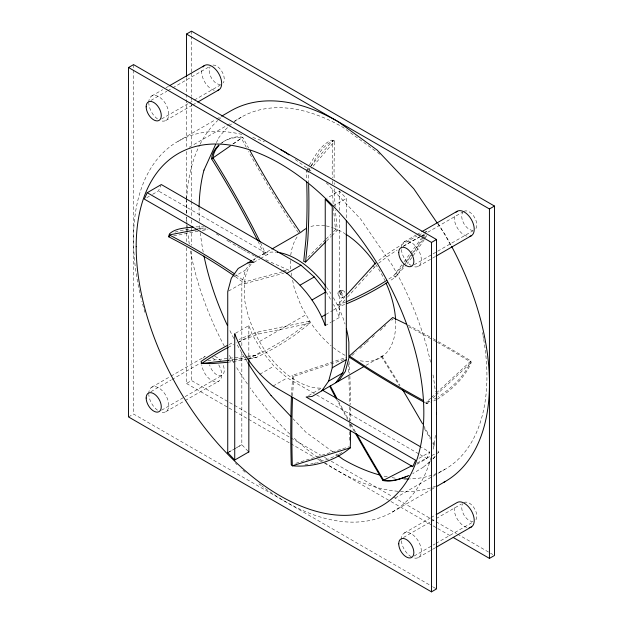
<?xml version="1.0" encoding="UTF-8"?>
<svg xmlns="http://www.w3.org/2000/svg" width="623" height="623" viewBox="0 0 623 623"><rect width="100%" height="100%" fill="white"/><g stroke="black" fill="none" stroke-linecap="round" stroke-linejoin="round"><path stroke-width="0.47" stroke-dasharray="3.12 2.34" d="M241.833 352.384L241.833 444.666L248.834 452.057M241.833 345.586L241.833 283.418L245.4 270.133L249.636 264.105M346.333 217.832L346.333 198.402L339.34 191.012L326.896 198.192M291.471 395.636L292.709 375.248L346.801 357.22M292.576 395.784L293.783 376.323L292.709 375.248M235.471 276.667L244.839 283.667L245.228 281.744L282.157 271.846M152.619 194.306L158.421 190.957L160.96 185.35M216.407 142.714L218.369 138.376M416.896 464.26L426.848 458.52L429.745 452.111L421.319 447.244M306.625 170.546L308.058 167.509M309.203 169.651L309.919 168.124M309.335 165.134C315.16 155.843 321.032 144.357 331.716 140.113L334.808 141.032A774.132 547.391 45 0 0 334.146 181.013M311.196 165.749C317.021 156.459 322.893 144.98 333.578 140.728L334.808 141.032L311.936 167.517M423.749 236.654L425.026 234.388M425.182 238.227L426.88 235.206M423.313 237.363L412.691 252.993M424.302 239.653L412.434 256.816M251.1 264.183C243.655 273.575 244.115 286.51 244.372 297.88C246.887 316.562 254.285 334.13 264.541 349.853A74.526 43.034 60 0 0 321.577 388.098M253.748 260.414L254.807 258.911M437.486 453.567L438.537 452.08A804.192 278.536 60 0 0 437.619 450.421M401.835 264.814L393.775 275.732A774.132 431.716 41.8 0 1 388.23 279.447M404.14 261.691L409.895 253.888M410.471 253.102L421.413 238.282M421.989 237.495L424.294 234.38M424.87 233.594L426.599 231.258L428.024 232.831M403.844 265.6L395.2 277.305A774.132 431.716 41.8 0 1 389.655 281.02M404.42 264.822L422.846 239.847M423.422 239.068L426.303 235.167M411.001 255.251L402.489 266.044L393.775 275.732L395.2 277.305L406.173 264.853M411.865 257.572L407.294 263.467M306.898 170.577L332.947 140.409A774.132 547.391 45 0 0 332.246 177.812M308.595 183.606A804.192 568.651 45 0 0 308.12 171.932L311.305 168.249M344.667 304.507L339.13 306.415L337.697 304.842L344.737 296.984M339.13 306.415L344.885 299.99M347.447 297.132L376.409 265.18M432.954 458.723L435.267 456.168M433.024 458.987L435.905 455.802M307.778 257.346L325.346 239.777M326.024 239.1L330.751 234.365M333.453 231.663L335.478 229.638L333.328 207.163M326.53 241.07L331.257 236.343M331.934 235.665L337.339 230.261L335.338 210.286M430.649 398.245L426.412 402.162L426.802 403.634L430.361 402.598M431.357 397.591L435.602 393.666M436.302 393.012L470.941 360.966A804.192 328.313 48.4 0 0 438.46 341.716M426.802 403.634L430.337 400.363M433.164 397.747L435.282 395.784M435.991 395.13L471.331 362.43L470.941 360.966C464.61 376.167 451.815 387.825 438.39 396.859M427.612 463.808L430.4 461.269M430.353 461.534L422.83 467.484M249.621 358.926L256.653 357.298A774.132 431.716 78.2 0 0 296.836 333.671L309.896 323.298L309.257 321.273L296.19 331.654A774.132 431.716 78.2 0 1 256.006 355.266L248.118 357.08M351.902 355.523L356.239 351.676M359.853 348.467L365.639 343.335M366.363 342.697L368.528 340.773M372.149 337.565L375.762 334.364M380.1 330.517L385.886 325.385M391.672 320.253L393.113 318.976M378.589 263.28L386.431 257.283A804.192 448.482 41.8 0 1 397.17 250.002M220.262 144.232L223.112 141.966M378.644 260.453L384.998 255.71A804.192 448.482 41.8 0 1 417.036 236.047M232.737 144.092L242.76 137.262A804.192 618.429 60 0 0 248.616 148.142M233.384 143.812L242.76 137.262C236.6 135.954 230.152 137.699 224.825 140.868C229.856 138.283 235.712 136.881 241.335 138.088A804.192 618.429 60 0 0 246.272 147.293M423.476 467.11L412.761 473.605M221.679 142.792L226.258 140.043M339.317 454.05L342.938 451.916M151.693 96.012L162.611 89.704M165.975 87.765L168.49 86.309M150.898 100.451L166.855 91.238M167.696 90.748L171.893 88.326M172.735 87.843L209.694 66.505M161.591 118.97L188.465 103.449M189.306 102.966L193.504 100.537M194.345 100.054L220.378 85.024M165.827 120.496L191.868 105.466M192.709 104.976L196.907 102.554M177.929 141.398L215.729 119.577M216.57 119.086L220.768 116.665M189.166 147.269L231.164 123.027M234.521 121.088L241.241 117.202M146.81 197.662L149.302 196.222M333.071 206.065L346.333 198.402M252.883 260.001L271.371 249.348M253.873 262.338L259.674 258.989M260.5 258.506L267.968 254.2L158.421 190.957M233.789 276.83L245.4 270.133M228.571 291.073L241.833 283.418M235.564 333.227L248.834 325.564L252.268 334.434L261.995 351.279L273.91 366.106L287.195 377.888L315.799 394.406M151.693 387.241L170.172 376.572M171.013 376.09L204.609 356.691M404.257 241.825L416.016 235.035M416.849 234.552L421.055 232.13M150.898 391.68L171.052 380.038M171.893 379.555L200.45 363.069M403.455 246.264L421.093 236.078M421.935 235.595L423.617 234.63M427.814 232.2L463.091 211.836M238.173 342.572L252.268 334.434M338.694 291.681L341.217 290.232A3.567 2.056 60 0 1 344.776 292.288M128.525 416.943L133.563 414.03L432.315 586.508M186.479 247.658L186.479 383.48L191.518 380.567L233.594 404.864M259.666 341.412L306.057 314.654M342.261 297.856L344.776 296.4A3.567 2.056 60 0 1 341.217 294.344A3.567 2.056 60 0 1 341.217 290.232M247.899 359.416L261.995 351.279M325.946 314.381L332.581 310.55M333.414 310.075L335.898 308.634L333.469 304.421M161.591 410.199L184.268 397.1M185.109 396.617L222.061 375.28M414.147 264.783L436.824 251.684M437.665 251.201L472.943 230.837M165.827 411.725L184.307 401.056M185.148 400.573L218.743 381.175M418.391 266.309L435.189 256.614M325.237 325.642L331.047 322.293M331.872 321.811L339.34 317.504L339.34 215.34M259.814 374.244L273.91 366.106M273.1 386.026L287.195 377.888M308.595 395.574L320.206 388.869L321.904 388.713M365.974 365.374L384.812 354.495M227.738 452.804L233.539 449.456M234.373 448.973L241.833 444.666L234.373 448.895M418.968 458.333L429.745 452.111M437.899 452.454L438.537 452.08M395.2 498.034L432.152 476.696M432.993 476.213L437.19 473.792M438.031 473.301L444.752 469.423M392.155 512.153L430.789 489.849M431.63 489.359L434.986 487.42M404.257 533.054L430.291 518.025M431.132 517.534L435.329 515.112M403.455 537.493L430.337 521.973M431.178 521.49L435.376 519.068M436.217 518.585L461.409 504.03M414.147 556.012L435.15 543.887M435.983 543.404L472.943 522.066M418.391 557.538L435.189 547.843M228.563 452.189L233.539 449.37M436.925 397.684L431.575 400.418M436.591 399.569L431.163 402.24M437.323 399.156C451.457 390.216 464.719 378.083 471.331 362.43A804.192 328.313 48.4 0 0 437.323 342.307M417.083 463.053L436.824 452.96M338.593 454.479L328.134 459.167L317.278 462.562M345.586 302.062L337.697 304.842M344.208 359.518L293.783 376.323L291.868 375.225M309.257 321.273L257.649 332.082L243.056 337.666A804.192 448.482 78.2 0 0 239.154 339.48M309.896 323.298L258.288 334.107L243.702 339.691A804.192 448.482 78.2 0 0 237.456 342.627M295.832 463.294L349.184 446.753M174.993 232.13L182.15 230.269L190.934 229.085M429.963 401.126L426.412 402.162A774.132 316.04 48.4 0 1 424.707 401.243M283.083 271.605L288.62 270.117L270.281 261.94M244.839 283.667L283.613 273.279M310.573 464.057L313.081 463.52M313.922 463.341L316.429 462.796M199.781 229.1L205.504 228.01M173.607 235.946L198.433 231.203M202.249 230.479L207.981 229.381M247.308 357.236L236.133 359.089M247.144 359.409L227.496 362.313M304.951 464.906L308.697 464.345M235.214 359.222L227.784 360.18M207.825 360.701L246.373 356.356M247.339 356.255L256.006 355.274L256.653 357.298L247.02 358.389M229.669 360.335L233.524 359.907M234.489 359.798L246.054 358.49M262.01 254.729L267.968 254.2M195.996 226.865L204.243 226.897M197.46 228.758L208.098 229.132M308.128 171.932L306.267 171.309A804.192 568.651 45 0 1 306.641 180.296M335.478 229.638L337.339 230.261M283.27 270.047L287.398 271.706M407.73 324.894L411.811 327.052A804.192 328.313 48.4 0 1 430.797 337.393M408.937 326.795L412.2 328.523A804.192 328.313 48.4 0 1 431.949 339.286M316.64 394.889L419.271 454.144M420.112 454.634L426.848 458.52M234.435 405.347L289.983 437.416M290.824 437.899L321.118 455.39M324.482 457.337L327.846 459.283M331.218 461.222L392.646 496.695M393.487 497.177L430.516 518.554M431.357 519.045L456.604 533.615M457.446 534.106L492.793 554.509M186.479 383.48L233.609 410.689M234.45 411.172L289.991 443.241M290.832 443.724L314.397 457.329M317.761 459.276L321.125 461.215M324.49 463.162L390.13 501.056M390.971 501.546L432.214 525.353M433.055 525.835L451.566 536.528M433.156 586.998L436.521 588.937M375.108 150.727L343 127.341A203.55 117.521 60 0 0 233.516 122.381M295.24 159.496L312.489 172.073M235.86 274.743L245.228 281.744M332.814 451.862L305.753 432.128L293.129 418.82M335.953 454.144L337.518 455.288M377.46 152.433L380.24 154.496M326.242 182.757L360.779 219.203L392.155 265.079A213.853 123.471 60 0 1 430.594 362.415M372.866 265.554L374.298 267.127M298.409 232.62L291.58 222.894M437.735 223.797L445.071 234.528A213.853 123.471 60 0 1 451.138 245.446M291.089 222.185L283.457 210.442A804.192 618.429 60 0 1 248.554 151.467M381.969 356.138L396.563 379.641A804.192 278.536 60 0 1 399.982 385.318M381.331 356.504L395.916 380.014A804.192 278.536 60 0 1 399.335 385.692M326.172 291.79L331.039 300.216M338.375 401.103L343.429 410.323A774.132 268.124 60 0 0 350.071 422.285M336.077 398.409L342.782 410.689A774.132 268.124 60 0 0 347.65 419.466M260.578 242.783L265.242 252.883M258.031 241.272L263.809 253.709M335.898 308.634L339.34 317.504M257.649 332.082L258.288 334.107M291.12 272.936L291.689 275.678M292.623 280.257L294.313 288.504L301.189 306.236L310.924 323.08A74.526 43.034 60 0 0 331.132 345.757M349.044 361.402L349.744 373.348M348.202 363.739L348.748 373.971M349.869 375.903L350.064 381.837A774.132 316.04 71.6 0 1 350.601 404.545M348.849 376.526L348.989 380.762A774.132 316.04 71.6 0 1 349.534 404.335M339.34 191.012L339.34 210.473M290.746 260.507L290.746 268.887M248.834 325.564L248.834 357.633M191.518 31.15L191.518 35.044M191.518 36.017L191.518 72.027M191.518 73L191.518 96.363M191.518 97.336L191.518 102.203M191.518 103.177L191.518 146M191.518 149.894L191.518 200.505M191.518 201.478L191.518 216.08M191.518 219.974L191.518 223.867M191.518 227.761L191.518 245.283M191.518 251.124L191.518 380.567M186.479 77.735L186.479 93.263M186.479 94.237L186.479 147.62M186.479 151.506L186.479 198.091M186.479 199.064L186.479 213.634M186.479 217.52L186.479 224.327M186.479 225.3L186.479 228.213M186.479 229.186L186.479 232.106M186.479 233.072L186.479 242.799M133.563 64.613L133.563 414.03M431.108 457.484A214.102 123.611 60 0 1 285.046 501.429A214.102 123.611 60 0 1 262.119 486.197M435.376 435.345A214.102 123.611 60 0 1 433.078 449.432M433.032 374.953A213.853 123.471 60 0 1 435.329 391.649M435.648 486.142A214.102 123.611 60 0 1 398.813 491.337M397.856 491.259A214.102 123.611 60 0 1 337.954 470.879A214.102 123.611 60 0 1 322.94 461.363M241.856 134.404A214.102 123.611 60 0 0 133.509 239.287A214.102 123.611 60 0 0 141.631 300.294M252.806 137.488A214.102 123.611 60 0 1 264.378 141.81M483.697 339.449A203.3 117.381 60 0 1 409.49 478.923M395.138 478.129A203.3 117.381 60 0 1 391.197 477.537M387.226 476.797A203.3 117.381 60 0 1 382.242 475.661M437.852 223.096A203.3 117.381 60 0 1 450.896 245.618M482.443 332.581A203.3 117.381 60 0 1 482.817 334.543M483.004 335.524A203.3 117.381 60 0 1 483.526 338.468M322.153 460.81A214.102 123.611 60 0 1 292.569 436.676M289.827 434.075A214.102 123.611 60 0 1 250.173 387.911M247.393 383.978A214.102 123.611 60 0 1 235.759 366.176M233.765 362.882A214.102 123.611 60 0 1 228.945 354.596M224.327 346.147A214.102 123.611 60 0 1 190.288 250.025M189.291 244.084A214.102 123.611 60 0 1 187.85 233.282M187.741 232.309A214.102 123.611 60 0 1 187.445 229.396M187.352 228.431A214.102 123.611 60 0 1 187.04 224.591M186.97 223.634A214.102 123.611 60 0 1 186.604 217.022M186.479 213.307A214.102 123.611 60 0 1 186.425 208.744A214.102 123.611 60 0 1 186.604 200.575M261.333 485.605A214.102 123.611 60 0 1 258.973 483.791M245.158 472.265A214.102 123.611 60 0 1 241.023 468.512M236.911 464.618A214.102 123.611 60 0 1 235.541 463.294M144.941 312.372A214.102 123.611 60 0 1 141.865 301.221M218.362 138.361A203.55 117.521 60 0 1 228.477 126.679M229.178 126.033A203.55 117.521 60 0 1 232.776 122.965M247.191 361.838A203.191 117.311 60 0 1 236.086 342.681M233.82 338.406A203.191 117.311 60 0 1 229.046 328.882M203.223 252.097A203.191 117.311 60 0 1 200.318 232.605M199.944 228.773A203.191 117.311 60 0 1 199.633 224.973M199.391 221.212A203.191 117.311 60 0 1 199.095 208.183M473.059 230.346A10.692 6.175 60 0 1 463.933 223.696A10.692 6.175 60 0 1 462.733 212.466M463.933 211.353A10.692 6.175 60 0 1 473.877 216.337A10.692 6.175 60 0 1 475.824 228.75M220.495 84.533A10.692 6.175 60 0 1 211.368 77.883A10.692 6.175 60 0 1 210.169 66.653M212.934 65.049A10.692 6.175 60 0 1 222.061 71.707A10.692 6.175 60 0 1 223.26 82.937M473.059 521.576A10.692 6.175 60 0 1 463.933 514.925A10.692 6.175 60 0 1 462.733 503.695M463.933 502.582A10.692 6.175 60 0 1 473.877 507.566A10.692 6.175 60 0 1 475.824 519.979M223.26 365.436A10.692 6.175 60 0 1 219.911 375.778A10.692 6.175 60 0 1 209.616 364.907M214.764 356.465A10.692 6.175 60 0 1 220.495 360.647M186.651 199.562A214.102 123.611 60 0 1 199.656 145.066M200.092 144.217A214.102 123.611 60 0 1 217.777 120.48M218.502 119.826A214.102 123.611 60 0 1 222.193 116.711M218.743 364.852A14.134 8.161 60 0 1 216.095 381.837A14.134 8.161 60 0 1 201.766 364.72M203.02 358.163A14.134 8.161 60 0 1 206.68 356.052M212.326 357.789A14.134 8.161 60 0 1 215.503 360.476M148.765 393.713A14.134 8.161 60 0 1 157.892 387.483A14.134 8.161 60 0 1 168.607 403.159A14.134 8.161 60 0 1 161.349 412.122M157.455 410.175A14.134 8.161 60 0 1 148.788 394.476M214.265 90.343A14.134 8.161 60 0 1 202.023 69.137M148.765 102.484A14.134 8.161 60 0 1 157.892 96.254A14.134 8.161 60 0 1 168.607 111.93A14.134 8.161 60 0 1 161.349 120.893M157.455 118.946A14.134 8.161 60 0 1 148.788 103.247M466.822 236.164A14.134 8.161 60 0 1 454.58 214.958M401.329 248.297A14.134 8.161 60 0 1 410.448 242.067A14.134 8.161 60 0 1 421.164 257.751A14.134 8.161 60 0 1 413.913 266.714M411.32 265.608A14.134 8.161 60 0 1 401.344 249.06M466.822 527.393A14.134 8.161 60 0 1 454.58 506.188M401.329 539.526A14.134 8.161 60 0 1 410.448 533.296A14.134 8.161 60 0 1 421.164 548.98A14.134 8.161 60 0 1 413.913 557.943M411.32 556.837A14.134 8.161 60 0 1 401.344 540.289M395.621 320.393A74.526 43.034 60 0 1 357.976 360.312M345.041 355.305A74.526 43.034 60 0 1 331.849 346.357M290.746 255.212A74.526 43.034 60 0 1 298.176 235.432M310.908 226.515A74.526 43.034 60 0 1 325.385 225.791M326.257 225.947A74.526 43.034 60 0 1 332.495 227.621M333.398 227.94A74.526 43.034 60 0 1 345.025 233.68M375.614 264.347A74.526 43.034 60 0 1 384.804 280.397M264.534 253.288A74.526 43.034 60 0 1 276.448 252.222M326.475 287.18A74.526 43.034 60 0 1 330.829 293.55M333.383 297.716A74.526 43.034 60 0 1 345.041 324.022M333.126 203.721A774.132 547.391 45 0 1 332.472 188.154M332.355 183.84A774.132 547.391 45 0 1 332.261 178.676M335.143 206.945A774.132 547.391 45 0 1 334.333 188.777M334.216 184.463A774.132 547.391 45 0 1 334.177 182.741M268.599 261.107A804.192 568.651 75 0 1 265.499 259.55M257.354 257.478A804.192 568.651 75 0 1 255.025 256.248M254.254 255.843A804.192 568.651 75 0 1 251.926 254.597M249.605 253.343A804.192 568.651 75 0 1 246.506 251.645M245.735 251.217A804.192 568.651 75 0 1 243.414 249.932M242.643 249.496A804.192 568.651 75 0 1 241.093 248.632M240.322 248.195A804.192 568.651 75 0 1 230.3 242.402M229.537 241.942A804.192 568.651 75 0 1 224.934 239.193M218.813 235.447A804.192 568.651 75 0 1 215.768 233.547M433.086 338.678A804.192 328.313 48.4 0 1 436.925 340.843M433.483 340.142A804.192 328.313 48.4 0 1 436.552 341.879M426.802 403.634A774.132 316.04 48.4 0 1 423.399 401.788M418.617 235.229A804.192 448.482 41.8 0 1 422.589 233.212M423.391 232.823A804.192 448.482 41.8 0 1 426.599 231.258M403.097 246.295A804.192 448.482 41.8 0 1 420.05 236.795M420.837 236.39A804.192 448.482 41.8 0 1 424.022 234.785M349.565 406.936A774.132 316.04 71.6 0 1 349.604 420.681M349.596 423.243A774.132 316.04 71.6 0 1 349.55 428.336M349.511 431.716A774.132 316.04 71.6 0 1 349.332 440.944M350.64 408.01A774.132 316.04 71.6 0 1 350.687 420.907M350.671 424.318A774.132 316.04 71.6 0 1 350.624 429.411M229.062 344.535A804.192 448.482 78.2 0 1 233.703 342.144M228.158 347.385A804.192 448.482 78.2 0 1 233.57 344.558M354.362 431.435A774.132 268.124 60 0 1 350.321 424.255M355.46 431.856A774.132 268.124 60 0 1 350.515 423.079M424.349 428.422A804.192 278.536 60 0 1 430.47 439.192M432.798 443.335A804.192 278.536 60 0 1 435.119 447.478M423.578 425.564A804.192 278.536 60 0 1 431.116 438.818M432.977 442.135A804.192 278.536 60 0 1 434.838 445.453M343 290.404L340.477 291.86L340.477 294.772A3.567 2.056 -60 0 1 343 290.404M337.954 293.316A3.567 2.056 60 0 0 341.739 298.02A3.567 2.056 60 0 0 341.739 292.974A3.567 2.056 60 0 0 337.954 293.316"/><path stroke-width="0.93" d="M227.738 452.804L227.738 291.556L231.304 278.271L238.181 268.482L251.451 260.827M248.834 452.057L248.834 359.58M321.795 390.862L328.671 381.081L332.238 367.788L332.238 206.54L325.237 199.15L325.237 325.642C317.777 305.021 304.024 286.899 286.876 273.318L147.23 192.694L144.326 199.095L253.873 262.338L247.915 262.867M335.89 382.724L342.775 372.936L346.333 359.65L346.333 220.744M257.649 240.486L251.676 228.789A774.132 595.308 60 0 0 211.633 158.849C211.804 153.437 214.958 148.64 218.829 145.058M306.703 182.095A804.192 568.651 45 0 1 305.924 239.551L303.72 261.395L305.582 262.018L307.785 240.174A804.192 568.651 45 0 0 308.619 184.509M234.092 275.716L225.752 270.102A774.132 547.391 75 0 0 168.833 236.865L169.581 233.718C175.857 228.08 185.226 228.041 193.2 227.045M168.833 236.857L169.191 235.642M203.994 170.11L215.628 144.443M338.437 381.268L345.313 371.479L348.872 358.194L348.872 342.307A74.526 43.034 60 0 0 346.341 328.617M346.014 295.559L375.677 262.961M219.023 145.509C215.69 148.819 213.237 153.25 213.066 158.016A774.132 595.308 60 0 1 253.109 227.956L260.204 242.004M305.582 262.018L325.852 241.747M423.399 401.788A774.132 316.04 48.4 0 1 369.751 370.475L349.729 357.446L349.339 355.974L392.724 317.504L406.11 324.053M230.261 146L211.633 158.842M128.525 67.518L133.563 64.613L436.521 239.52L436.521 588.937L431.482 591.85L128.525 416.943L128.525 67.518L431.482 242.433L436.521 239.52M186.479 76.769L186.479 34.063L191.518 31.15L494.475 206.057L494.475 555.482L489.437 558.387L453.248 537.501M169.331 85.826L204.609 65.462M197.748 102.071L218.743 89.946M221.609 116.182L230.845 110.847A214.102 123.611 60 0 1 337.954 121.571M147.23 192.694L161.326 184.548L300.971 265.18L314.257 276.962L325.58 291.042M271.94 249.021L300.411 232.581L284.89 209.616A804.192 618.429 60 0 1 249.979 150.641M286.876 273.318L300.971 265.18M300.161 285.1L314.257 276.962M421.896 231.639L457.173 211.275M312.076 299.928L325.346 292.265M186.479 34.063L489.437 208.97L494.475 206.057M321.803 316.78L325.12 314.864M436.03 256.131L471.307 235.759M332.238 367.788L346.333 359.65M328.671 381.081L342.775 372.936M363.661 366.706L312.061 396.477L306.103 397.007L415.65 460.249L412.745 466.658L273.1 386.026C255.952 372.453 242.199 354.331 234.731 333.702L234.731 460.039L248.834 451.901M355.266 433.032A774.132 268.124 60 0 0 382.966 480.551L411.935 465.693M436.668 486.454L445.071 481.602M436.17 514.629L457.173 502.504A14.134 8.161 60 0 1 472.172 512.301A14.134 8.161 60 0 1 469.236 527.626M436.03 547.36L471.307 526.988M408.922 475.466C400.869 479.056 391.875 482.272 382.966 480.551M346.357 301.742L353.225 298.721A774.132 431.716 41.8 0 0 386.821 280.358M347.019 303.627L354.651 300.294A774.132 431.716 41.8 0 0 387.545 282.383M407.162 476.213C399.748 479.103 391.641 481.828 383.612 480.177A774.132 268.124 60 0 1 356.364 433.452M169.23 234.933L196.915 229.646M228.703 360.444L201.72 363.489L201.073 361.465A804.192 448.482 78.2 0 1 227.52 345.36M227.496 362.313L212.007 363.598L201.72 363.489A804.192 448.482 78.2 0 1 228.158 347.385M322.73 390.325L420.478 446.761M349.339 355.974L369.353 369.003A774.132 316.04 48.4 0 0 423.001 400.324M234.482 273.793L226.141 268.178A774.132 547.391 75 0 0 169.222 234.941M337.954 121.516L377.164 150.104L413.695 188.652L437.182 222.995M285.046 152.067L288.963 154.925M338.297 455.865L343 459.291A203.3 117.381 60 0 0 379.384 474.905M271.044 395.512L291.128 416.701M227.738 452.656L234.731 460.039M336.716 398.035L330.361 385.933M336.077 398.409L329.723 386.307M489.437 208.97L489.437 558.387M431.482 242.433L431.482 591.85M443.42 482.521A214.102 123.611 60 0 0 489.491 383.713A213.853 123.471 60 0 0 451.589 246.303M280.576 149.613A214.102 123.611 60 0 1 285.046 152.121M271.052 395.496A203.191 117.311 60 0 1 247.705 362.656M227.379 325.385A203.191 117.311 60 0 1 203.994 256.022M199.111 207.163A203.191 117.311 60 0 1 203.978 170.087M408.556 478.939A203.3 117.381 60 0 1 403.844 478.869M436.513 412.418A213.853 123.471 60 0 1 436.521 414.233M203.02 66.934A14.134 8.161 60 0 1 218.432 73.093A14.134 8.161 60 0 1 217.411 90.467M456.052 212.17A14.134 8.161 60 0 1 471.307 219.436A14.134 8.161 60 0 1 469.968 236.281M301.182 232.138A74.526 43.034 60 0 1 306.555 228.314M345.843 234.193A74.526 43.034 60 0 1 375.069 263.552M386.019 283.013A74.526 43.034 60 0 1 395.566 319.428M277.29 252.315A74.526 43.034 60 0 1 325.907 286.401M291.432 396.555A804.192 328.313 71.6 0 0 291.237 464.719L292.312 465.794C312.676 467.624 334.699 461.246 350.258 447.828L292.312 465.794A804.192 328.313 71.6 0 1 292.506 397.63M350.617 430.259A774.132 316.04 71.6 0 1 350.251 447.828M402.411 389.391A804.192 278.536 60 0 1 422.628 423.913M146.164 106.798A10.692 6.175 60 0 0 157.502 120.901A10.692 6.175 60 0 0 157.502 105.785A10.692 6.175 60 0 0 146.164 106.798M398.728 543.84A10.692 6.175 60 0 0 410.066 557.951A10.692 6.175 60 0 0 410.066 542.828A10.692 6.175 60 0 0 398.728 543.84M146.164 398.027A10.692 6.175 60 0 0 157.502 412.13A10.692 6.175 60 0 0 157.502 397.015A10.692 6.175 60 0 0 146.164 398.027M136.18 246.731A203.394 117.428 60 0 0 351.979 515.019A203.394 117.428 60 0 0 351.855 227.302A203.394 117.428 60 0 0 136.18 246.731M398.728 252.611A10.692 6.175 60 0 0 410.066 266.722A10.692 6.175 60 0 0 410.066 251.599A10.692 6.175 60 0 0 398.728 252.611"/></g></svg>
